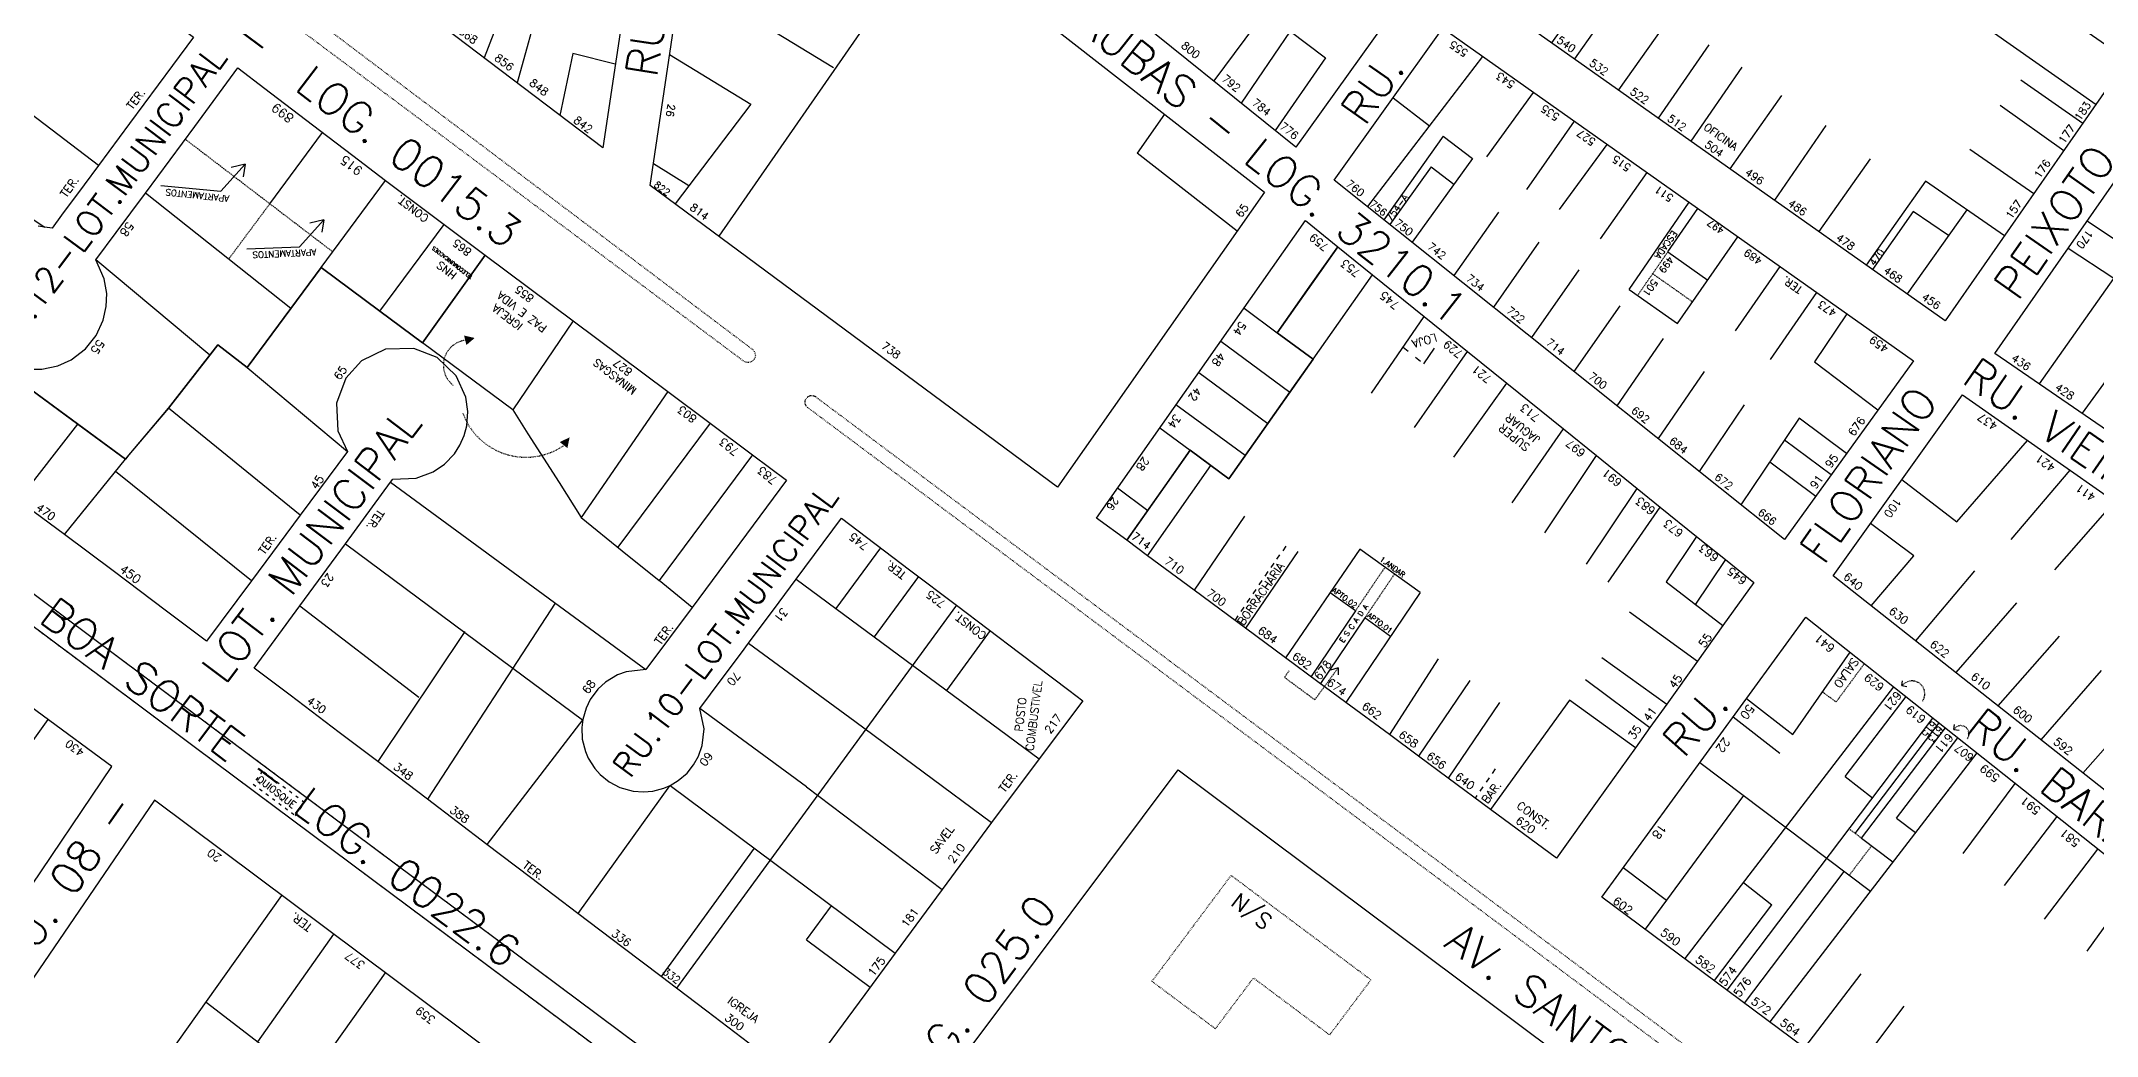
# Model space of a CAD drawing. Extents: x 714896 to 749292, y 8417558 to 8447149.
# Drawn here: x 738860.4 to 739249.2, y 8427266.6 to 8427454.7 of the extents above; entities that cross this region are included whole.
import ezdxf

# ---------------------------------------------------------------- set-up
doc = ezdxf.new("R2010")
doc.units = 0
doc.header["$MEASUREMENT"] = 0
doc.linetypes.add('ACAD_ISO03W100', pattern=[30, 12, -18])
for name, color, linetype in [('LOTE', 7, 'CONTINUOUS'), ('NUM-PORTA', 7, 'CONTINUOUS'), ('QUADRA', 6, 'CONTINUOUS'), ('TEXTO', 7, 'CONTINUOUS'), ('TEXTODERUA', 3, 'CONTINUOUS')]:
    doc.layers.add(name, color=color, linetype=linetype)
doc.styles.add('ROMANS', font='ROMANS.SHX', dxfattribs={"height": 1.5})

msp = doc.modelspace()

# ---------------------------------------------------------------- hatches: boundary and pattern name
at = {"layer": 'LOTE', "linetype": 'CONTINUOUS'}
for points in [[(738940.37, 8427399.04), (738940.81, 8427397.25), (738942.38, 8427398.58)], [(738958.46, 8427378.9), (738959.91, 8427377.76), (738960.33, 8427379.78)]]:
    msp.add_hatch(color=7, dxfattribs=at).paths.add_polyline_path(points)

# ---------------------------------------------------------------- linework, layer by layer
at = {"layer": 'LOTE', "color": 7}
for p, q in [((738953.56, 8427476, 537.85), (738944.16, 8427451.53, 539.44)), ((738958.15, 8427474.94, 537.62), (738950.41, 8427446.8, 539.44)), ((739028.52, 8427475.46, 538.97), (738988.52, 8427417.83, 539.04)), ((739101.65, 8427473.41, 537.6), (739082.15, 8427447.18, 536.3)), ((739010.26, 8427449.64, 538.95), (738981.48, 8427467.21, 538.97)), ((739160, 8427465.04, 537.15), (739150.38, 8427451.36, 537.73)), ((739168.43, 8427459.16, 537.24), (739158.68, 8427445.49, 537.73)), ((739225.6, 8427459.19, 536.99), (739249.02, 8427442.74, 538.51)), ((739096.61, 8427456.62, 537.65), (739087.34, 8427443, 536.3)), ((738960.94, 8427452.41, 0.71), (738958.51, 8427440.66, 539.44)), ((738968.97, 8427450.34), (738960.94, 8427452.41, 0.71)), ((738979.24, 8427452.19, 538.97), (738994.61, 8427442.8, 538.97)), ((739103.29, 8427451.58, 538.29), (739093.75, 8427437.84, 536.3)), ((739133.01, 8427451.84, 537.89), (739111.21, 8427423.42, 539.22)), ((739175.79, 8427454.03, 537.31), (739166.2, 8427440.18, 537.73)), ((738871.22, 8427431.21, 537.55), (738845.3, 8427450.89, 537.8)), ((739182.04, 8427449.82, 537.35), (739172.36, 8427435.83, 537.73)), ((739234.77, 8427447.37, 537.42), (739246.54, 8427439.18, 538.51)), ((739116.06, 8427444, 537.88), (739122.95, 8427438.73, 538.24)), ((739133.77, 8427432.84, 538.34), (739142.64, 8427445.03, 537.89)), ((739189.53, 8427444.46, 537.41), (739179.78, 8427430.59, 537.73)), ((738994.61, 8427442.8, 538.97), (738980.28, 8427423.93, 539.04)), ((739141.35, 8427426.64, 538.4), (739150.38, 8427439.56, 537.89)), ((739230.88, 8427442.61, 537.55), (739242.94, 8427434.01, 538.51)), ((738835.14, 8427436.62, 537.82), (738861.05, 8427419.56, 537.79)), ((738903.63, 8427423.96, 540.37), (738913.62, 8427437.45, 540.16)), ((739125.57, 8427436.72, 538.38), (739114.34, 8427420.92, 539.22)), ((739125.57, 8427436.72, 538.38), (739131.06, 8427432.52, 538.66)), ((739197.94, 8427438.74, 537.47), (739188.18, 8427424.65, 537.73)), ((739131.06, 8427432.52, 538.66), (739119.65, 8427416.69, 539.22)), ((739147.55, 8427422.88, 538.41), (739156.56, 8427435.19, 537.89)), ((739206.27, 8427432.49, 537.56), (739196.58, 8427418.72, 537.73)), ((739225.15, 8427434.29, 537.69), (739237.28, 8427425.89, 538.51)), ((738913.34, 8427411.88, 540.42), (738925.54, 8427428.34, 540.16)), ((738976.18, 8427431.57, 538.97), (738982.88, 8427427.41, 539)), ((739123.28, 8427430.92, 538.56), (739115.43, 8427420.04, 539.22)), ((739123.28, 8427430.92, 538.56), (739127.55, 8427427.65, 538.66)), ((739155.3, 8427417.33, 538.44), (739164.12, 8427429.85, 537.89)), ((739216.76, 8427428.23, 537.7), (739205.57, 8427412.37, 537.73)), ((739231.7, 8427417.88, 538.51), (739216.76, 8427428.23, 537.7)), ((738907.62, 8427404.16, 539.24), (738880.1, 8427425.99, 537.21)), ((739160.72, 8427407.77, 538.65), (739172.06, 8427424.24, 537.89)), ((738924.45, 8427403.64, 539.67), (738936.61, 8427420.06, 539.54)), ((739135.98, 8427422.4, 538.57), (739127.53, 8427410.4, 539.22)), ((739168.01, 8427414.85, 537.89), (739173.7, 8427423.09, 537.89)), ((739214.45, 8427422.53, 537.71), (739206.71, 8427411.56, 537.73)), ((739224.56, 8427422.82, 537.94), (739213.28, 8427406.91, 537.73)), ((739221.09, 8427417.93, 538.12), (739214.45, 8427422.53, 537.71)), ((739260.07, 8427412.07, 535.13), (739247.34, 8427420.68, 533.55)), ((739143.66, 8427416.73, 538.61), (739135.04, 8427404.4, 539.22)), ((739169.85, 8427401.31, 538.69), (739181.29, 8427417.71, 537.89)), ((738892.27, 8427395.31, 539.06), (738870.75, 8427413.37, 539.07)), ((739252.41, 8427409.83, 534.96), (739243.72, 8427415.48, 533.55)), ((739151.2, 8427411.49, 538.63), (739142.26, 8427398.64, 539.22)), ((739180.81, 8427399.95, 538.53), (739189.25, 8427412.09, 537.89)), ((739238.3, 8427389.89, 537.86), (739252.41, 8427409.83, 534.96)), ((739158.96, 8427404.66, 538.68), (739150.24, 8427392.27, 539.22)), ((739187.43, 8427394.48, 538.61), (739196.22, 8427407.16, 537.89)), ((739112.01, 8427388.15, 539.04), (739121.97, 8427402.62, 538.28)), ((739201.89, 8427403.16, 537.89), (739195.77, 8427394.04, 538.57)), ((739167.15, 8427398.46, 538.72), (739158.4, 8427385.77, 539.22)), ((738899.34, 8427392.99, 535.77), (738918.32, 8427377.12)), ((739120.1, 8427381.64, 539.13), (739130.16, 8427396.01, 538.28)), ((739195.77, 8427394.04, 538.57), (739207.76, 8427384.96, 539.33)), ((739255.3, 8427396.6, 535.9), (739246.39, 8427384.34, 537.86)), ((739127.58, 8427376.06, 539.19), (739137.56, 8427390.03, 538.28)), ((739174.91, 8427392.27, 538.76), (739166.18, 8427379.56, 539.22)), ((738909.39, 8427365.05, 538.99), (738884.44, 8427385.3, 540.38)), ((739088.12, 8427376.34, 539.54), (739075.01, 8427385.94, 538.28)), ((739182.44, 8427385.94, 538.83), (739173.97, 8427373.33, 539.22)), ((738856.12, 8427367.87, 538.24), (738867.32, 8427382.3, 538.29)), ((739071.96, 8427381.6, 538.28), (739077.69, 8427377.38, 541.4)), ((739138.62, 8427367.42, 539.3), (739148.27, 8427381.39, 538.28)), ((739192.88, 8427383.43, 538.88), (739181.86, 8427367.04, 539.22)), ((739201.84, 8427376.72, 539.33), (739192.88, 8427383.43, 538.88)), ((739198.91, 8427372.67, 539.33), (739190.09, 8427379.28, 538.88)), ((739222.7, 8427363.81, 537.56), (739236.08, 8427379.17, 536.85)), ((738864.83, 8427361.44), (738876.35, 8427375.68)), ((739144.74, 8427361.7, 539.4), (739154.54, 8427376.33, 538.28)), ((739195.99, 8427368.61, 539.33), (739187.29, 8427375.12, 538.89)), ((739232.95, 8427360.49, 537.52), (739244.13, 8427373.55, 536.85)), ((738900.17, 8427352.68, 538.99), (738874.45, 8427373.34, 540.55)), ((738926.48, 8427371.32, 539.34), (738974.75, 8427335.87, 539.71)), ((739063.96, 8427370.21, 538.28), (739069.68, 8427365.98, 540.18)), ((739152.64, 8427355.81, 539.51), (739162.24, 8427370.11, 538.28)), ((739212.31, 8427371.83, 537.32), (739222.7, 8427363.81, 537.56)), ((739156.73, 8427352.37, 539.61), (739166.59, 8427366.6, 538.28)), ((739241.21, 8427354.71, 537.54), (739252.54, 8427367.66, 536.85)), ((739087.94, 8427364.91, 539.87), (739078.48, 8427350.87, 541.4)), ((739214.57, 8427357.36, 537.77), (739206.37, 8427363.5, 537.32)), ((738917.93, 8427359.68, 539.34), (738949.61, 8427336.14, 539.63)), ((739019.11, 8427358.92, 539.67), (739010.69, 8427347.4, 539.65)), ((739098.08, 8427358.23, 540.05), (739088.14, 8427343.72, 541.4)), ((739095.77, 8427359.18, 540.04), (739095.2, 8427358.35, 540.09)), ((739109.81, 8427358.65, 539.63), (739095.73, 8427338.11, 541.4)), ((739121.2, 8427350.43, 539.19), (739109.81, 8427358.65, 538.73)), ((739173.46, 8427361.06, 538.28), (739167.69, 8427352.44, 539.52)), ((739092.36, 8427354.39, 540.34), (739091.8, 8427353.55, 540.41)), ((739093.52, 8427356.02, 540.23), (739092.95, 8427355.18, 540.29)), ((739094.61, 8427357.56, 540.13), (739094.05, 8427356.72, 540.19)), ((739178.92, 8427356.69, 538.28), (739173.16, 8427348.07, 539.52)), ((739206.5, 8427347.9, 538.65), (739214.57, 8427357.36, 537.77)), ((739226.02, 8427354.54, 537.75), (739214.88, 8427341.29, 538.65)), ((739003.16, 8427352.97, 539.18), (739049.14, 8427318.97, 540.8)), ((739026.29, 8427353.49, 539.67), (739017.93, 8427342.05, 539.65)), ((739090.1, 8427351.04, 540.63), (739089.54, 8427350.21, 540.71)), ((739091.23, 8427352.72, 540.48), (739090.67, 8427351.88, 540.55)), ((739108.94, 8427346.95, 538.93), (739104.15, 8427350.4, 538.74)), ((739121.2, 8427350.43, 539.78), (739107.16, 8427329.65, 541.4)), ((739167.69, 8427352.44, 539.52), (739178.45, 8427344.2, 540.84)), ((738909.29, 8427347.9, 539.34), (738931.79, 8427330.65, 539.59)), ((738957.62, 8427348.46, 539.64), (738933.48, 8427311.34, 539.58)), ((739033.47, 8427348.06, 539.67), (738980.52, 8427275.61, 539.58)), ((739087.85, 8427347.69, 541.01), (739087.29, 8427346.86, 541.12)), ((739088.98, 8427349.37, 540.8), (739088.41, 8427348.53, 540.9)), ((739108.94, 8427346.95, 540.43), (739100.55, 8427334.54, 541.4)), ((739160.8, 8427346.82, 539.92), (739173.64, 8427337.49, 540.84)), ((739233.99, 8427348.49, 537.8), (739222.48, 8427335.29, 538.65)), ((738940.49, 8427343.07, 539.58), (738924.09, 8427318.47, 539.58)), ((739039.85, 8427343.24, 539.67), (739031.6, 8427331.94, 539.65)), ((739086.73, 8427346.02, 541.25), (739086.17, 8427345.18, 541.4)), ((739110.73, 8427345.65, 540.43), (739102.34, 8427333.22, 541.4)), ((739115.6, 8427342.14, 539.2), (739110.73, 8427345.65, 539)), ((738994.16, 8427340.86, 539.19), (739014.27, 8427326.14, 539.78)), ((739191.66, 8427323.62, 538.76), (739202.5, 8427339.15, 538.01)), ((739242.06, 8427342.18, 537.83), (739230.47, 8427328.99, 538.65)), ((738949.61, 8427336.14, 539.63), (738962.74, 8427326.35, 539.84)), ((739124.59, 8427337.9, 540.36), (739115.37, 8427323.57, 541.4)), ((739155.52, 8427338.17, 540.13), (739167.82, 8427329.35, 540.84)), ((739249.96, 8427335.68, 537.86), (739238.56, 8427322.61, 538.65)), ((739130.57, 8427333.83, 540.44), (739120.86, 8427319.51, 541.4)), ((739152.45, 8427333.98, 540.24), (739164.63, 8427324.9, 540.84)), ((739210.74, 8427332.61, 538.01), (739171.27, 8427281.2, 540.38)), ((739201.6, 8427315.62, 538.01), (739213.09, 8427330.75, 538.01)), ((739005.16, 8427313.7, 539.79), (738984.97, 8427328.51)), ((739136.19, 8427329.66, 540.44), (739126.48, 8427315.35, 541.4)), ((739149.42, 8427330.08, 540.34), (739134.49, 8427309.43, 541.4)), ((739161.9, 8427321.08, 540.84), (739149.42, 8427330.08, 540.34)), ((739179.25, 8427275.26, 540.38), (739218.17, 8427326.71, 538.01)), ((739180.37, 8427326.92, 538.76), (739189.19, 8427320.07, 538.93)), ((739182.91, 8427330.41, 538.76), (739191.66, 8427323.62, 538.93)), ((739258.12, 8427329.45, 537.88), (739246.54, 8427316.3, 538.65)), ((738861.64, 8427326.44, 538.74), (738844.12, 8427302.12, 538.73)), ((738962.8, 8427326.43, 540.34), (738944.7, 8427302.82, 539.58)), ((739014.27, 8427326.14, 539.78), (739040.11, 8427306.92, 540.79)), ((739203.48, 8427304.89, 538.01), (739219.35, 8427325.78, 538.01)), ((739204.67, 8427303.99, 538.01), (739220.52, 8427324.86, 538.01)), ((739211.3, 8427307.76, 538.01), (739222.87, 8427322.99, 538.01)), ((739226.48, 8427320.11, 538.01), (739187.33, 8427269.24, 540.38)), ((739134.23, 8427315.4, 541.01), (739133.65, 8427314.56, 541.07)), ((739135.4, 8427317.08, 540.89), (739134.82, 8427316.24, 540.94)), ((739174.09, 8427318.3, 538.76), (739206.35, 8427293.95, 539.95)), ((739201.6, 8427315.62, 538.01), (739206.75, 8427311.62, 538.11)), ((738979.21, 8427313.89, 540.34), (738961.91, 8427289.74, 539.58)), ((738979.36, 8427313.96, 540.11), (739021.9, 8427282.24, 540.8)), ((739005.16, 8427313.7, 539.79), (739030.77, 8427294.26, 540.8)), ((739131.9, 8427312.04, 541.34), (739131.58, 8427311.58, 541.4)), ((739133.06, 8427313.72, 541.15), (739132.48, 8427312.88, 541.24)), ((739182.37, 8427312.05, 539.07), (739163.76, 8427286.79, 540.38)), ((739223.9, 8427301.06, 538.97), (739233.73, 8427314.35, 538.01)), ((739211.3, 8427307.76, 539.82), (739214.89, 8427305.05, 539.95)), ((739231.72, 8427295.06, 539.03), (739241.64, 8427308.06, 538.01)), ((739204.67, 8427303.99, 539.73), (739210.57, 8427299.54, 539.95)), ((738995.24, 8427302.12, 539.81), (738977.63, 8427277.8, 539.58)), ((739239.24, 8427288.65, 539.13), (739249.36, 8427301.93, 538.01)), ((739167.77, 8427292.17, 539.68), (739159.57, 8427298.35, 538.76)), ((739182.51, 8427272.81, 540.38), (739201.4, 8427297.67, 540.38)), ((739247.32, 8427282.61, 539.25), (739256.91, 8427295.93, 538.01)), ((738845.09, 8427207.64, 539.81), (738905.93, 8427293.13, 540.22)), ((739182.31, 8427295.58, 540.27), (739187.73, 8427291.38, 540.38)), ((739176.84, 8427277.04, 540.38), (739187.73, 8427291.38, 540.38)), ((738901.36, 8427265.49, 539.35), (738915.71, 8427285.82, 540.22)), ((739005.12, 8427284.77, 540.61), (739017.15, 8427275.81, 540.8)), ((738910.98, 8427258.08, 539.75), (738925.48, 8427278.52, 540.22)), ((739204.51, 8427278.32, 539.73), (739193.86, 8427264.39, 540.38)), ((738891.61, 8427273, 539.6), (738910.98, 8427258.08, 539.75)), ((739212.68, 8427272.2, 539.79), (739202.15, 8427258.22, 540.38))]:
    msp.add_line(p, q, dxfattribs=at)
at = {"layer": 'LOTE', "color": 7, "linetype": 'ACAD_ISO03W100', "ltscale": 0.005}
msp.add_line((739162.31, 8427406.62, 537.89), (739168.01, 8427414.85, 537.89), dxfattribs=at)
at = {"layer": 'LOTE', "color": 7, "linetype": 'ACAD_ISO03W100', "ltscale": 0.3}
msp.add_line((739121.89, 8427393.71), (739125.86, 8427399.48, 538.28), dxfattribs=at)
at = {"layer": 'LOTE', "color": 7, "linetype": 'ACAD_ISO03W100', "ltscale": 0.004}
for p, q in [((739114.54, 8427355.24, 539.79), (739108.94, 8427346.95, 538.93)), ((739116.33, 8427353.94, 539.79), (739110.73, 8427345.65, 540.43))]:
    msp.add_line(p, q, dxfattribs=at)
at = {"layer": 'LOTE', "color": 7, "linetype": 'ACAD_ISO03W100', "ltscale": 0.003}
msp.add_line((739202.34, 8427296.98, 539.95), (739206.57, 8427302.55, 539.95), dxfattribs=at)
at = {"layer": 'LOTE', "color": 7, "linetype": 'ACAD_ISO03W100', "ltscale": 0.01}
for points, elevation in [([(738736.33, 8427591.34), (738994.83, 8427396.49), (738995.03, 8427396.34), (738995.26, 8427396.05), (738995.38, 8427395.8), (738995.44, 8427395.61), (738995.46, 8427395.3), (738995.43, 8427395.01), (738995.36, 8427394.79), (738995.23, 8427394.55), (738995.03, 8427394.32), (738994.79, 8427394.13), (738994.51, 8427394.01), (738994.25, 8427393.95), (738993.99, 8427393.94), (738993.7, 8427393.99), (738993.43, 8427394.09), (738993.23, 8427394.22), (738993.23, 8427394.22), (738734.04, 8427587.8)], 536.45), ([(739174.65, 8427258.98), (739005.35, 8427385.43), (739005.05, 8427385.76), (739004.95, 8427385.96), (739004.89, 8427386.17), (739004.86, 8427386.5), (739004.88, 8427386.68), (739004.94, 8427386.89), (739005.07, 8427387.13), (739005.29, 8427387.39), (739005.45, 8427387.51), (739005.65, 8427387.61), (739005.85, 8427387.68), (739006.08, 8427387.71), (739006.31, 8427387.69), (739006.51, 8427387.65), (739006.72, 8427387.56), (739006.9, 8427387.45), (739007.06, 8427387.3), (739176.29, 8427261.08)], 536.67)]:
    msp.add_lwpolyline(points, dxfattribs=dict(at, elevation=elevation))
at = {"layer": 'LOTE', "color": 7, "linetype": 'CONTINUOUS', "flags": 128}
for points in [[(738992.3, 8427535.39), (739103.29, 8427451.58)], [(739146.08, 8427454.4), (739154.27, 8427465.85)], [(739072.81, 8427440.92), (739067.64, 8427433.55)], [(739086.56, 8427418.79), (739067.64, 8427433.55)], [(739100.93, 8427394.58), (739112.16, 8427410.54)], [(738961.02, 8427401.81), (738949.59, 8427384.98)], [(739087.88, 8427404.24), (739094.17, 8427399.58)], [(738949.59, 8427384.98), (738932.51, 8427397.65)], [(739083.49, 8427397.99), (739096.55, 8427388.34)], [(739079.33, 8427392.07), (739092.39, 8427382.42)], [(738978.91, 8427388.44), (738962.51, 8427364.66)], [(738986.93, 8427382.46), (738969.48, 8427359)], [(738994.94, 8427376.47), (738977.25, 8427352.69)], [(738983.49, 8427347.63), (738977.25, 8427352.69)], [(739005.12, 8427284.77), (739009.87, 8427291.21)]]:
    msp.add_lwpolyline(points, dxfattribs=at)
at = {"layer": 'LOTE', "color": 7, "linetype": 'ACAD_ISO03W100', "ltscale": 0.005, "flags": 128}
for points, elevation in [([(738915.55, 8427414.86), (738887.7, 8427436.12)], 540.37), ([(738895.85, 8427413.5), (738903.63, 8427423.96)], 540.37), ([(739165.15, 8427410.75), (739172.71, 8427405.41)], 537.89)]:
    msp.add_lwpolyline(points, dxfattribs=dict(at, elevation=elevation))
at = {"layer": 'LOTE', "color": 3, "ltscale": 0.005, "flags": 128}
msp.add_lwpolyline([(738883.05, 8427427.42), (738894.39, 8427426.36), (738898.95, 8427431.44)], dxfattribs=at)
at = {"layer": 'LOTE', "color": 3, "flags": 128}
for points in [[(738898.95, 8427431.44), (738896.34, 8427430.79)], [(738898.95, 8427431.44), (738898.58, 8427429.08)], [(739105.66, 8427336.17), (739104.26, 8427335.79)], [(739105.66, 8427336.17), (739105.66, 8427334.89)]]:
    msp.add_lwpolyline(points, dxfattribs=at)
at = {"layer": 'LOTE', "color": 2, "ltscale": 0.005, "flags": 128}
msp.add_lwpolyline([(738899.27, 8427415.45), (738909.27, 8427415.84), (738913.83, 8427420.92)], dxfattribs=at)
at = {"layer": 'LOTE', "color": 2, "flags": 128}
for points in [[(738913.83, 8427420.92), (738911.21, 8427420.27)], [(738913.83, 8427420.92), (738913.45, 8427418.56)]]:
    msp.add_lwpolyline(points, dxfattribs=at)
at = {"layer": 'LOTE', "color": 7, "elevation": 537.89, "flags": 128}
for points in [[(739168.01, 8427414.85), (739175.57, 8427409.51)], [(739160.72, 8427407.77), (739169.85, 8427401.31)]]:
    msp.add_lwpolyline(points, dxfattribs=at)
at = {"layer": 'LOTE', "color": 7, "linetype": 'ACAD_ISO03W100', "ltscale": 0.005, "elevation": 537.31}
msp.add_lwpolyline([(738779.8, 8427409.25), (738884.7, 8427330.98), (738892.42, 8427325.23), (738996.85, 8427247.31), (739012.8, 8427235.41), (739212.25, 8427086.6), (739212.71, 8427086.26), (739213.27, 8427085.5), (739213.48, 8427084.81), (739213.49, 8427084.09), (739213.34, 8427083.53), (739212.85, 8427082.74), (739212.4, 8427082.34), (739211.5, 8427081.97), (739210.85, 8427081.92), (739209.91, 8427082.17), (739209.05, 8427082.75), (739010.36, 8427230.99), (738995.91, 8427241.77), (738889.58, 8427321.1), (738878.57, 8427329.32), (738780.5, 8427402.49)], dxfattribs=at)
at = {"layer": 'LOTE', "color": 7, "linetype": 'ACAD_ISO03W100', "ltscale": 0.1, "flags": 128}
msp.add_lwpolyline([(739118, 8427396.85), (739121.89, 8427393.71)], dxfattribs=at)
at = {"layer": 'LOTE', "color": 7, "linetype": 'CONTINUOUS'}
msp.add_lwpolyline([(738949.59, 8427384.98), (738952.46, 8427380.46), (738958.33, 8427371.24), (738962.51, 8427364.66), (738970.29, 8427358.34), (738977.25, 8427352.69)], dxfattribs=at)
at = {"layer": 'LOTE', "color": 7, "flags": 128}
for points in [[(739069.65, 8427357.4), (739081.63, 8427374.46)], [(739212.31, 8427332.83), (739212.41, 8427333.73)], [(739212.31, 8427332.83), (739213.26, 8427332.68)], [(739222.15, 8427324.56), (739222.26, 8427325.47)], [(739222.15, 8427324.56), (739223.11, 8427324.42)]]:
    msp.add_lwpolyline(points, dxfattribs=at)
at = {"layer": 'LOTE', "color": 3, "linetype": 'ACAD_ISO03W100', "ltscale": 0.003, "flags": 128}
msp.add_lwpolyline([(739096.4, 8427335.63), (739095.52, 8427334.4), (739101.26, 8427330.16), (739105.66, 8427336.17)], dxfattribs=at)
at = {"layer": 'LOTE', "color": 7, "linetype": 'ACAD_ISO03W100', "ltscale": 0.004, "elevation": 538.01, "flags": 128}
msp.add_lwpolyline([(739205.21, 8427337.01), (739199.86, 8427329.75), (739197.29, 8427331.62)], dxfattribs=at)
at = {"layer": 'LOTE', "color": 7, "linetype": 'ACAD_ISO03W100', "ltscale": 0.003, "flags": 128}
for points in [[(739216.2, 8427329.88), (739216.5, 8427330.42), (739216.65, 8427331.13), (739216.56, 8427331.99), (739216.23, 8427332.68), (739215.67, 8427333.26), (739214.99, 8427333.62), (739214.17, 8427333.74), (739213.56, 8427333.65), (739212.94, 8427333.38), (739212.31, 8427332.83)], [(739224.71, 8427322.8), (739224.94, 8427323.27), (739224.97, 8427323.88), (739224.84, 8427324.45), (739224.52, 8427324.87), (739224.16, 8427325.12), (739223.44, 8427325.28), (739222.93, 8427325.19), (739222.52, 8427324.96), (739222.15, 8427324.56)]]:
    msp.add_lwpolyline(points, dxfattribs=at)
at = {"layer": 'LOTE', "color": 7, "linetype": 'ACAD_ISO03W100', "ltscale": 0.05, "elevation": 537.31}
msp.add_lwpolyline([(738910.21, 8427310.7), (738902.2, 8427316.68), (738900.5, 8427314.2), (738908.52, 8427308.22), (738910.21, 8427310.7)], close=True, dxfattribs=at)
at = {"layer": 'LOTE', "color": 7, "linetype": 'ACAD_ISO03W100', "ltscale": 0.003, "elevation": 539.73, "flags": 128}
msp.add_lwpolyline([(739202.32, 8427305.76), (739204.67, 8427303.99)], dxfattribs=at)
at = {"layer": 'LOTE', "color": 7, "linetype": 'ACAD_ISO03W100', "ltscale": 0.01}
msp.add_lwpolyline([(739111.87, 8427277.19), (739085.43, 8427296.94), (739070.46, 8427276.92), (739082.47, 8427267.95), (739089.66, 8427277.55), (739104.08, 8427266.78), (739111.87, 8427277.19)], close=True, dxfattribs=at)
at = {"layer": 'LOTE', "color": 7, "linetype": 'ACAD_ISO03W100', "ltscale": 0.008}
for centre, radius, start, end in [((738941.23, 8427393.42), 4.78, 91.0494, 234.0187), ((738952.05, 8427388.73), 12.7, 200.0237, 304.2447)]:
    msp.add_arc(centre, radius, start, end, dxfattribs=at)
at = {"layer": 'QUADRA', "color": 6}
for points in [[(738891.24, 8427567.7), (738982.32, 8427539.11), (738966.59, 8427434.51), (738872.03, 8427506.21), (738891.24, 8427567.7)], [(739117.45, 8427462.26), (739097.67, 8427434.68), (738992.36, 8427519.47), (738991.08, 8427520.65), (738990.82, 8427521.34), (738990.49, 8427522.33), (738990.43, 8427523.26), (738990.55, 8427523.85), (738993.83, 8427545.41), (738994.89, 8427546.74), (738995.78, 8427547.26), (738996.41, 8427547.37), (738997.39, 8427547), (738997.92, 8427546.81), (739117.45, 8427462.26)], [(739125.46, 8427457.17), (739214.47, 8427394.27), (739190.12, 8427360.45), (739104.93, 8427428.41), (739125.46, 8427457.17)], [(739264.4, 8427445.17), (739356.99, 8427380.37), (739321.35, 8427332.83), (739229.9, 8427395.65), (739264.4, 8427445.17)], [(739223.73, 8427387.82), (739315.19, 8427323.81), (739285.71, 8427285.4), (739199.28, 8427353.58), (739223.73, 8427387.82)], [(739194.12, 8427345.81), (739280.1, 8427277.55), (739241.79, 8427228.72), (739155.57, 8427292.86), (739194.12, 8427345.81)]]:
    msp.add_lwpolyline(points, close=True, dxfattribs=at)
at = {"layer": 'QUADRA', "color": 6, "linetype": 'CONTINUOUS'}
for points in [[(739153.98, 8427497.51), (739165.29, 8427513.32), (739254.93, 8427451.23), (739220.51, 8427401.81), (739130.84, 8427465.16), (739139.04, 8427476.61), (739154.27, 8427465.85), (739169.22, 8427486.74), (739153.98, 8427497.51)], [(738987.47, 8427507.47), (739091.73, 8427426.16), (739052.61, 8427370.34), (738975.56, 8427427.43), (738987.47, 8427507.47)], [(739065.7, 8427360.33), (739059.97, 8427364.53), (739099.49, 8427420.77), (739105.6, 8427415.84), (739094.17, 8427399.58), (739100.93, 8427394.58), (739085.03, 8427371.95), (739077.69, 8427377.38), (739065.7, 8427360.33)], [(739221.85, 8427094.85), (739021.46, 8427244.82), (739075.4, 8427316.92), (739276.04, 8427167.01), (739272.43, 8427162.21), (739274.03, 8427161), (739271.02, 8427157), (739269.43, 8427158.21), (739221.85, 8427094.85)]]:
    msp.add_lwpolyline(points, close=True, dxfattribs=at)
for points in [[(738857.19, 8427479.18), (738880.42, 8427461.95), (738889.18, 8427455.45), (738885.24, 8427450.13), (738877.11, 8427439.17), (738871.22, 8427431.21), (738868.49, 8427427.54), (738864.25, 8427421.81), (738862.44, 8427419.36), (738861.05, 8427419.56), (738859.79, 8427419.73)], [(738858.24, 8427392.68), (738860.53, 8427392.7), (738863.55, 8427393.34), (738866.05, 8427394.47), (738868.77, 8427396.55), (738870.78, 8427399.06), (738872.12, 8427401.93), (738872.7, 8427404.53), (738872.78, 8427406.97), (738872.33, 8427409.74), (738870.75, 8427413.37), (738874.56, 8427418.51), (738880.1, 8427425.99), (738889.42, 8427438.6), (738897.61, 8427449.67), (738902.69, 8427445.79), (738913.02, 8427437.9), (738919.33, 8427433.09), (738925.54, 8427428.34), (738931.05, 8427424.22), (738936.61, 8427420.06), (738944.36, 8427414.26), (738944.36, 8427414.26), (738939.01, 8427406.76), (738932.51, 8427397.65), (738924.45, 8427403.64), (738913.34, 8427411.88), (738907.62, 8427404.16), (738899.34, 8427392.99), (738893.81, 8427397.27), (738892.27, 8427395.31), (738884.44, 8427385.3), (738876.98, 8427376.46), (738876.35, 8427375.68), (738857.25, 8427389.69)], [(738857.25, 8427389.69), (738867.32, 8427382.3), (738876.35, 8427375.68), (738884.44, 8427385.3), (738893.81, 8427397.27), (738899.34, 8427392.99), (738913.34, 8427411.88), (738924.45, 8427403.64), (738932.51, 8427397.65), (738944.36, 8427414.26), (738961.02, 8427401.81), (738978.91, 8427388.44), (738986.93, 8427382.46), (738994.94, 8427376.47), (738994.94, 8427376.47), (739001.37, 8427371.66), (738983.49, 8427347.63), (738974.75, 8427335.87), (738971.02, 8427335.45), (738969.38, 8427334.85), (738967.14, 8427333.5), (738965.67, 8427332.16), (738964.23, 8427330.22), (738963.43, 8427328.59), (738962.8, 8427326.43), (738962.62, 8427324.93), (738962.72, 8427322.68), (738963.31, 8427320.35), (738963.85, 8427319.09), (738965.1, 8427317.14), (738966.13, 8427316), (738967.82, 8427314.64), (738969.8, 8427313.6), (738972.38, 8427312.88), (738974.3, 8427312.74), (738976.1, 8427312.9), (738978.18, 8427313.45), (738979.36, 8427313.96), (738980.87, 8427314.87), (738982.55, 8427316.31), (738983.79, 8427317.85), (738984.71, 8427319.5), (738985.42, 8427321.54), (738985.75, 8427324.64), (738984.97, 8427328.51), (738989.01, 8427333.94), (738992.81, 8427339.06), (738994.16, 8427340.86), (738999.95, 8427348.65), (739003.16, 8427352.97), (739011.74, 8427364.5), (739024.64, 8427354.74), (739033.47, 8427348.06), (739045.48, 8427338.98), (739054.74, 8427331.97), (739057.39, 8427329.96), (739049.14, 8427318.97), (739040.11, 8427306.92), (739030.77, 8427294.26), (739021.9, 8427282.24), (739016.15, 8427274.45), (739008.83, 8427264.54)], [(738995.52, 8427264.24), (738986.26, 8427271.27), (738980.52, 8427275.61), (738977.63, 8427277.8), (738970.43, 8427283.27), (738961.91, 8427289.74), (738952.93, 8427296.54), (738944.7, 8427302.82), (738933.48, 8427311.34), (738924.09, 8427318.47), (738916.74, 8427323.98), (738907.48, 8427331), (738900.67, 8427336.16), (738909.29, 8427347.9), (738917.93, 8427359.68), (738926.48, 8427371.32), (738926.9, 8427371.89), (738931.33, 8427372.08), (738934.51, 8427373.26), (738936.65, 8427374.71), (738938.54, 8427376.69), (738939.58, 8427378.3), (738940.39, 8427380.11), (738940.9, 8427381.99), (738941.11, 8427384.67), (738940.72, 8427387.41), (738938.89, 8427391.42), (738935.25, 8427394.91), (738930.88, 8427396.61), (738925.5, 8427396.44), (738921, 8427394.27), (738917.99, 8427390.98), (738916.22, 8427386.28), (738916.5, 8427381), (738918.32, 8427377.12), (738909.39, 8427365.05), (738900.17, 8427352.68), (738891.63, 8427341.24), (738884.12, 8427346.9), (738873.98, 8427354.54), (738864.83, 8427361.44), (738856.12, 8427367.87)]]:
    msp.add_lwpolyline(points, dxfattribs=at)
at = {"layer": 'QUADRA', "linetype": 'CONTINUOUS'}
msp.add_lwpolyline([(739105.6, 8427415.84), (739112.16, 8427410.54), (739121.97, 8427402.62), (739130.16, 8427396.01), (739137.56, 8427390.03), (739148.27, 8427381.39), (739154.54, 8427376.33), (739162.24, 8427370.11), (739166.59, 8427366.6), (739173.46, 8427361.06), (739178.92, 8427356.69), (739184.28, 8427352.35), (739178.45, 8427344.2), (739173.64, 8427337.49), (739167.82, 8427329.35), (739164.63, 8427324.9), (739161.9, 8427321.08), (739154.66, 8427310.96), (739146.95, 8427300.2), (739134.49, 8427309.43), (739126.48, 8427315.35), (739120.86, 8427319.51), (739115.37, 8427323.57), (739107.16, 8427329.65), (739101.86, 8427333.57), (739095.73, 8427338.11), (739088.14, 8427343.72), (739078.48, 8427350.87), (739069.64, 8427357.39), (739065.7, 8427360.33), (739072.94, 8427370.62), (739077.69, 8427377.38), (739081.63, 8427374.46), (739085.03, 8427371.95), (739090.86, 8427380.24), (739097.73, 8427390.02), (739100.93, 8427394.58), (739094.17, 8427399.58), (739100.35, 8427408.37), (739105.6, 8427415.84)], close=True, dxfattribs=at)
at = {"layer": 'QUADRA', "color": 6, "elevation": 537.31}
msp.add_lwpolyline([(738779.8, 8427409.25), (738884.7, 8427330.98), (738892.42, 8427325.23), (738996.85, 8427247.31), (739012.8, 8427235.41), (739212.25, 8427086.6), (739212.71, 8427086.26), (739213.27, 8427085.5), (739213.48, 8427084.81), (739213.49, 8427084.09), (739213.34, 8427083.53), (739212.85, 8427082.74), (739212.4, 8427082.34), (739211.5, 8427081.97), (739210.85, 8427081.92), (739209.91, 8427082.17), (739209.05, 8427082.75), (739010.36, 8427230.99), (738995.91, 8427241.77), (738889.58, 8427321.1), (738878.57, 8427329.32), (738780.5, 8427402.49)], dxfattribs=at)
at = {"layer": 'QUADRA', "color": 6}
msp.add_lwpolyline([(738839.54, 8427266.85), (738873.73, 8427317.57), (738851.16, 8427334.13)], dxfattribs=at)
msp.add_lwpolyline([(738790.46, 8427248.28), (738867.46, 8427191), (738902, 8427239.19), (738902.26, 8427239.55, -4.773608), (738910.27, 8427234.04), (738875.33, 8427185.26), (738923.27, 8427149.34), (738985.69, 8427233.5), (738881.82, 8427311.16), (738847.6, 8427261.08, -4.609024)], format="xyb", dxfattribs=at)

# ---------------------------------------------------------------- texts
at = {"layer": 'NUM-PORTA', "color": 7, "style": 'ROMANS'}
for s, height, rotation, p in [('868', 1.496, 322.8486, (738939.15, 8427456.37)), ('540', 1.453, 324.7375, (739146.89, 8427454.61)), ('856', 1.496, 322.8506, (738945.99, 8427451.26)), ('800', 1.467, 321.3217, (739075.86, 8427453.64)), ('555', 1.435, 144.8703, (739130.39, 8427452.78)), ('532', 1.453, 324.7427, (739153.05, 8427450.28)), ('848', 1.495, 322.8568, (738952.56, 8427446.55)), ('792', 1.468, 321.2869, (739083.55, 8427447.35)), ('543', 1.432, 144.8014, (739139.24, 8427446.82)), ('784', 1.47, 321.2605, (739089.25, 8427442.82)), ('522', 1.453, 324.7457, (739160.75, 8427444.86)), ('899', 1.73, 142.6814, (738908.34, 8427440.48, -540.16)), ('842', 1.493, 322.8755, (738960.91, 8427439.49)), ('26', 1.415, 261.6624, (738978.91, 8427442.91)), ('535', 1.431, 144.785, (739147.68, 8427440.68)), ('512', 1.454, 324.7483, (739167.8, 8427439.76)), ('183', 1.468, 55.217, (739246.02, 8427439.53)), ('776', 1.474, 321.1747, (739094.47, 8427438.37)), ('527', 1.431, 144.7754, (739154.5, 8427436)), ('504', 1.454, 324.7481, (739174.85, 8427434.84)), ('177', 1.468, 55.1997, (739243, 8427435.17)), ('915', 1.73, 142.6814, (738921.34, 8427430.55, -540.16)), ('515', 1.431, 144.7814, (739161.18, 8427431.12)), ('176', 1.468, 55.1914, (739238.39, 8427428.59)), ('822', 1.269, 322.9403, (738976.15, 8427427.33)), ('760', 1.452, 321.7442, (739107.01, 8427427.48)), ('496', 1.454, 324.7463, (739182.49, 8427429.58)), ('814', 1.482, 323.3045, (738982.91, 8427422.99)), ('756', 1.364, 321.4996, (739111.48, 8427423.7)), ('754-A', 1.3, 54.113, (739115.67, 8427420.48)), ('511', 1.431, 144.7862, (739169.23, 8427425.36)), ('486', 1.454, 324.7456, (739190.6, 8427423.73)), ('157', 1.468, 55.1921, (739232.99, 8427420.92)), ('58', 1.581, 234.6038, (738876.74, 8427420.69)), ('65', 1.483, 54.1444, (739087.36, 8427421.21)), ('750', 1.447, 321.4901, (739116.2, 8427420.08)), ('497', 1.3, 144.7956, (739178.8, 8427419.18)), ('865', 1.467, 142.2828, (738941.91, 8427415.12)), ('759', 1.529, 141.2069, (739104.05, 8427416.05)), ('742', 1.447, 321.5135, (739122.44, 8427415.62)), ('478', 1.454, 324.7428, (739199.68, 8427417.21)), ('170', 1.453, 235.247, (739247.33, 8427419.19)), ('753', 1.531, 141.1476, (739110.04, 8427411.12)), ('489', 1.432, 144.8031, (739186.06, 8427413.45)), ('470', 1.3, 54.7273, (739207.14, 8427412.1)), ('855', 1.469, 142.2841, (738953.7, 8427406.33)), ('734', 1.446, 321.4857, (739129.72, 8427409.62)), ('468', 1.454, 324.7273, (739208.67, 8427411.03)), ('745', 1.532, 141.1269, (739117.4, 8427405.05)), ('722', 1.446, 321.4797, (739137.35, 8427403.52)), ('473', 1.432, 144.8398, (739200.1, 8427403.64)), ('456', 1.455, 324.6755, (739215.9, 8427406.03)), ('54', 1.503, 234.8215, (739087.2, 8427401.86)), ('55', 1.581, 234.6038, (738871.2, 8427398.45)), ('738', 1.486, 323.3531, (739019.15, 8427396.8)), ('729', 1.532, 141.1068, (739129.4, 8427395.84)), ('714', 1.446, 321.4781, (739144.88, 8427397.48)), ('459', 1.496, 143.9408, (739209.93, 8427396.87)), ('65', 1.515, 54.8874, (738916.85, 8427390.49)), ('827', 1.469, 142.2841, (738972.31, 8427392.42)), ('48', 1.503, 234.8186, (739083.17, 8427396.01)), ('721', 1.532, 141.1066, (739134.85, 8427391.09)), ('436', 1.484, 325.1748, (739232.85, 8427394.45)), ('42', 1.504, 234.8008, (739078.74, 8427389.44)), ('700', 1.446, 321.4817, (739152.89, 8427391.08)), ('428', 1.489, 325.3916, (739241.11, 8427388.92)), ('803', 1.469, 142.2022, (738984.51, 8427383.56)), ('713', 1.532, 141.1036, (739143.97, 8427383.82)), ('692', 1.446, 321.4907, (739160.98, 8427384.62)), ('34', 1.503, 234.8136, (739074.84, 8427384.32)), ('676', 1.499, 54.0412, (739203.21, 8427379.87)), ('437', 1.543, 144.7472, (739230.58, 8427382.24)), ('793', 1.53, 140.8603, (738992.49, 8427377.36)), ('697', 1.533, 141.1007, (739152.59, 8427377.09)), ('684', 1.447, 321.5029, (739168.14, 8427378.87)), ('783', 1.53, 140.8603, (738999.72, 8427371.95)), ('28', 1.503, 234.7876, (739068.85, 8427376.24)), ('691', 1.533, 141.1032, (739159.5, 8427371.49)), ('95', 1.499, 54.0412, (739198.87, 8427373.85, 539.33)), ('421', 1.543, 144.8422, (739241.51, 8427374.41)), ('45', 1.515, 54.8874, (738912.48, 8427369.82)), ('672', 1.447, 321.5461, (739176.71, 8427372.04)), ('91', 1.499, 54.0412, (739196.03, 8427369.9, 1078.66)), ('411', 1.543, 144.8341, (739249.14, 8427368.83)), ('470', 1.501, 323.5026, (738859.29, 8427366.22)), ('26', 1.4, 234.7876, (739063.15, 8427368.61)), ('683', 1.533, 141.1131, (739165.83, 8427366.17)), ('666', 1.45, 321.6587, (739184.92, 8427365.34)), ('100', 1.525, 234.6912, (739211.05, 8427368.5)), ('714', 1.525, 323.6161, (739066.4, 8427360.76)), ('673', 1.533, 141.1232, (739171.07, 8427361.93)), ('745', 1.5, 142.0985, (739016.99, 8427359.52)), ('663', 1.534, 141.2115, (739177.8, 8427357.28)), ('450', 1.669, 323.0549, (738875.05, 8427354.54)), ('23', 1.473, 234.2876, (738914.66, 8427354.25)), ('710', 1.525, 323.6161, (739072.68, 8427356.08)), ('645', 1.534, 141.2115, (739183.12, 8427352.91)), ('640', 1.516, 320.8541, (739201.09, 8427353.19)), ('725', 1.5, 142.0985, (739031.56, 8427348.6)), ('700', 1.526, 323.5661, (739080.62, 8427350.03)), ('31', 1.53, 230.8603, (739000.55, 8427347.69)), ('630', 1.513, 321.492, (739209.69, 8427346.69)), ('684', 1.526, 323.562, (739090.32, 8427342.97)), ('55', 1.54, 54.3449, (739174.97, 8427339.86)), ('641', 1.564, 141.5633, (739199.75, 8427340.19)), ('682', 1.526, 323.5662, (739096.82, 8427338.1)), ('622', 1.513, 321.5861, (739217.46, 8427340.4)), ('70', 1.53, 230.9064, (738991.6, 8427335.64)), ('678', 1.526, 53.5628, (739102.24, 8427333.75)), ('45', 1.54, 54.3395, (739169.35, 8427332.13)), ('629', 1.56, 141.5562, (739209.09, 8427332.84)), ('610', 1.513, 321.6086, (739225.21, 8427334.29)), ('674', 1.526, 323.5628, (739103.38, 8427333.13)), ('621', 1.559, 231.5568, (739211.17, 8427331.94)), ('430', 1.5, 323.0549, (738910.48, 8427329.7)), ('662', 1.526, 323.5717, (739110.01, 8427328.65)), ('41', 1.54, 54.3495, (739164.49, 8427325.93)), ('50', 1.621, 233.9731, (739183.23, 8427329.46)), ('619', 1.559, 141.5568, (739216.96, 8427326.74)), ('600', 1.513, 321.6159, (739233.16, 8427328.02)), ('658', 1.526, 323.5601, (739116.98, 8427323.26)), ('35', 1.54, 54.3212, (739161.63, 8427322.5)), ('22', 1.621, 233.9731, (739178.65, 8427323.17)), ('615', 1.3, 231.2395, (739218.05, 8427326.31)), ('613', 1.3, 231.2395, (739219.23, 8427325.38)), ('611', 1.558, 229.6297, (739220.98, 8427323.98)), ('592', 1.513, 321.6143, (739240.82, 8427321.98)), ('430', 1.462, 143.073, (738868.68, 8427320.46)), ('60', 1.53, 233.0968, (738986.35, 8427320.44)), ('656', 1.526, 323.5699, (739122.23, 8427319.22)), ('607', 1.5, 141.5568, (739226.05, 8427319.52)), ('348', 1.516, 323.2811, (738926.86, 8427317.19)), ('640', 1.526, 323.5699, (739127.62, 8427315.35)), ('599', 1.558, 141.5507, (739230.96, 8427315.64)), ('591', 1.558, 141.5504, (739238.68, 8427309.49)), ('388', 1.516, 323.2811, (738937.52, 8427309.02)), ('620', 1.527, 323.6501, (739139.1, 8427307.02)), ('18', 1.621, 233.9948, (739166.58, 8427306.83)), ('581', 1.558, 141.5525, (739246.13, 8427303.39)), ('20', 1.527, 143.3233, (738894.62, 8427300.57)), ('S/N', 3, 142.4719, (739093.52, 8427288.83)), ('602', 1.56, 323.1905, (739157.46, 8427291.82)), ('181', 1.516, 53.6137, (739024.15, 8427286.93)), ('336', 1.515, 323.2211, (738968.1, 8427285.68)), ('590', 1.557, 323.2347, (739166.48, 8427285.86)), ('377', 1.527, 143.2614, (738921.75, 8427280.29)), ('175', 1.516, 53.6137, (739017.85, 8427277.71)), ('582', 1.555, 323.2634, (739173.06, 8427280.73)), ('332', 1.414, 322.978, (738977.74, 8427278.5)), ('574', 1.554, 53.2912, (739178.83, 8427275.83)), ('576', 1.554, 53.2912, (739181.56, 8427273.78, -540.38)), ('572', 1.554, 323.2912, (739183.63, 8427272.83, -540.38)), ('359', 1.527, 143.2648, (738935.07, 8427269.93)), ('300', 1.515, 323.2186, (738989.5, 8427269.76)), ('564', 1.554, 323.2946, (739189.08, 8427268.8))]:
    msp.add_text(s, height=height, rotation=rotation, dxfattribs=at).set_placement(p)
at = {"layer": 'NUM-PORTA', "color": 3, "style": 'ROMANS'}
msp.add_text('499', height=1.3, rotation=234.7956, dxfattribs=at).set_placement((739168.18, 8427414.16, 537.89))
at = {"layer": 'NUM-PORTA', "color": 2, "style": 'ROMANS'}
msp.add_text('501', height=1.3, rotation=234.7956, dxfattribs=at).set_placement((739165.16, 8427409.83, 537.89))
at = {"layer": 'NUM-PORTA', "style": 'ROMANS'}
msp.add_text('68', height=1.529, rotation=54.3091, dxfattribs=at).set_placement((738963.83, 8427331.1))
at = {"layer": 'TEXTO', "style": 'ROMANS'}
for s, height, rotation, p in [('TER.', 1.491, 52.8761, (738877.62, 8427441.64)), ('OFICINA', 1.453, 324.6411, (739174.66, 8427438.16)), ('TER.', 1.528, 54.0739, (738865.1, 8427424.97)), ('APARTAMENTOS', 1.2, 173.9322, (738895.99, 8427425.49)), ('CONST.', 1.471, 142.2236, (738933.82, 8427421.49)), ('ESCADA', 1.2, 234.8253, (739168.91, 8427418.99)), ('APARTAMENTOS', 1.2, 182.5287, (738912.41, 8427415.41)), ('TELECOMUNICACOES', 0.7, 142.2236, (738942.04, 8427410.23)), ('HNS', 1.471, 142.2236, (738939.11, 8427410.74)), ('TER.', 1.432, 144.8253, (739193.65, 8427408.04)), ('IGREJA ', 1.489, 142.3718, (738951.6, 8427401.13)), (' PAZ E VIDA', 1.4893, 142.3718, (738956.98, 8427400.08)), ('LOJA', 1.531, 195.7206, (739124.1, 8427399.43)), ('MINASGAS', 1.489, 142.3718, (738973.15, 8427388.92)), ('SUPER', 1.531, 141.0754, (739142.1, 8427378.22)), ('JAGUAR', 1.531, 141.0477, (739144.01, 8427379.64)), ('TER.', 1.486, 235.9867, (738924.15, 8427366.34)), ('TER.', 1.479, 54.5733, (738902.58, 8427357.48)), ('BORRACHARIA', 1.5262, 55.3323, (739087.77, 8427344.06)), ('E S C A D A', 1, 55.3323, (739106.64, 8427340.82, -0.61)), ('TER.', 1.529, 54.2732, (738977.51, 8427340.39)), ('SALAO', 1.56, 234.8057, (739202.98, 8427338.27)), ('217', 1.517, 53.621, (739051.25, 8427323.61)), ('QUIOSQUE', 1.3, 322.4331, (738901.03, 8427314.88, -273.73)), ('TER.', 1.523, 53.6594, (739042.6, 8427312.47)), ('BAR.', 1.527, 52.719, (739133.89, 8427310.37)), ('CONST.', 1.529, 323.9322, (739139.3, 8427309.83)), ('SAVEL', 1.523, 53.6594, (739029.59, 8427300.86)), ('TER.', 1.515, 323.2427, (738951.31, 8427298.56)), ('210', 1.517, 53.621, (739032.94, 8427299.1)), ('TER.', 1.527, 143.2852, (738911.78, 8427287.49)), ('IGREJA', 1.519, 323.3008, (738990.05, 8427272.95))]:
    msp.add_text(s, height=height, rotation=rotation, dxfattribs=at).set_placement(p)
at = {"layer": 'TEXTO', "color": 7, "style": 'ROMANS'}
for s, height, rotation, p in [('TER.', 1.5, 142.0985, (739024.14, 8427354.05)), ('1.ANDAR', 1, 323.5628, (739113.43, 8427356.53, -0.01)), ('CONST.', 1.5, 142.0985, (739039.3, 8427342.58)), ('COMBUSTIVEL', 1.5, 82.8842, (739048.05, 8427320.41)), ('POSTO', 1.5, 83.5436, (739046, 8427324.07))]:
    msp.add_text(s, height=height, rotation=rotation, dxfattribs=at).set_placement(p)
at = {"layer": 'TEXTO', "color": 2, "style": 'ROMANS'}
msp.add_text('APTO.02', height=1, rotation=323.5628, dxfattribs=at).set_placement((739104.43, 8427350.69, 1.22))
at = {"layer": 'TEXTO', "color": 5, "style": 'ROMANS'}
msp.add_text('APTO.01', height=1, rotation=323.5628, dxfattribs=at).set_placement((739111.09, 8427345.89, -0.01))
at = {"layer": 'TEXTODERUA', "style": 'ROMANS'}
for s, height, rotation, p in [('RU. VISCONDE DO RIO BRANCO - LOG. 3260.8', 6, 81.1958, (738976.8, 8427447.65)), ('AV. SANTOS DUMONT   -  LOG. 0015.3', 6, 322.6686, (738813.79, 8427517.69)), ('RU. BARAO DE MACAUBAS - LOG. 3210.1', 6, 321.4547, (738994.78, 8427505.98)), ('RU.12-LOT.MUNICIPAL', 4.8, 53.4433, (738853.5, 8427394.58)), ('RU. ', 6, 55.0283, (739110.73, 8427438.45)), ('PEIXOTO', 6, 55.0283, (739234.2, 8427405.33)), ('RU. VIEIRA DE MELO - LOG. 3235.7', 6, 325.4661, (739223.33, 8427390.28)), ('FLORIANO', 6, 55.0283, (739197.51, 8427355.41)), ('AV. BENEVAL BOA SORTE - LOG. 0022.6', 6, 323.22, (738816.04, 8427377.75)), ('LOT. MUNICIPAL', 6, 52.8888, (738895.05, 8427332.79)), ('RU.10-LOT.MUNICIPAL', 4.5, 53.4433, (738971.76, 8427315.09)), ('RU. ', 6, 48.9952, (739171.04, 8427318.93)), ('RU. BARAO DE MACAUBAS - LOG. 3210.1', 6, 321.4547, (739224.09, 8427324.32)), ('RU. 08 -', 6, 54.8655, (738856.19, 8427278.09)), ('RU. PROF. ENEDINA C. MACEDO - LOG. 025.0', 6, 53.4433, (738941.27, 8427140)), ('AV. SANTOS DUMONT - LOG. 0015.3', 6, 323.2366, (739125.49, 8427283.65))]:
    msp.add_text(s, height=height, rotation=rotation, dxfattribs=at).set_placement(p)

doc.saveas('drawing.dxf')
